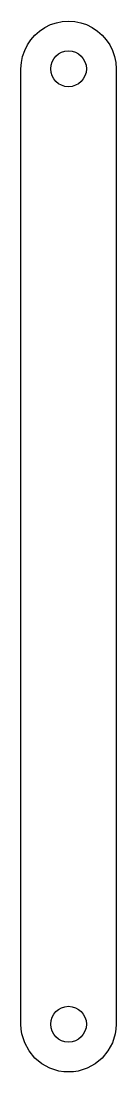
# Model space of a CAD drawing. Header units: millimetres. Extents: x 0 to 8, y 0 to 88.
import ezdxf

# ---------------------------------------------------------------- set-up
doc = ezdxf.new("R2010")
doc.units = ezdxf.units.MM
doc.layers.add('CORTE', color=7, linetype='Continuous')

msp = doc.modelspace()

# ---------------------------------------------------------------- linework, layer by layer
at = {"layer": 'CORTE'}
msp.add_lwpolyline([(8, 4), (7.98, 3.58), (7.92, 3.2), (7.7, 2.44), (7.32, 1.76), (6.84, 1.16), (6.24, 0.68), (5.56, 0.32), (4.82, 0.08), (4.42, 0.02), (4, 0), (3.6, 0.02), (3.2, 0.08), (2.44, 0.32), (1.76, 0.68), (1.18, 1.16), (0.68, 1.76), (0.32, 2.44), (0.08, 3.2), (0.02, 3.58), (0, 4), (0, 84), (0.04, 84.52), (0.14, 85.04), (0.32, 85.54), (0.54, 86), (0.82, 86.42), (1.18, 86.82), (1.56, 87.16), (2, 87.46), (2.48, 87.7), (2.98, 87.86), (3.48, 87.96), (4, 88), (4.52, 87.96), (5.04, 87.86), (5.52, 87.7), (6, 87.46), (6.44, 87.16), (6.84, 86.82), (7.18, 86.42), (7.48, 86), (7.7, 85.54), (7.86, 85.04), (7.98, 84.52), (8, 84)], close=True, dxfattribs=at)
for centre in [(4.003, 83.998), (4.003, 3.998)]:
    msp.add_circle(centre, 1.5, dxfattribs=at)

doc.saveas('drawing.dxf')
